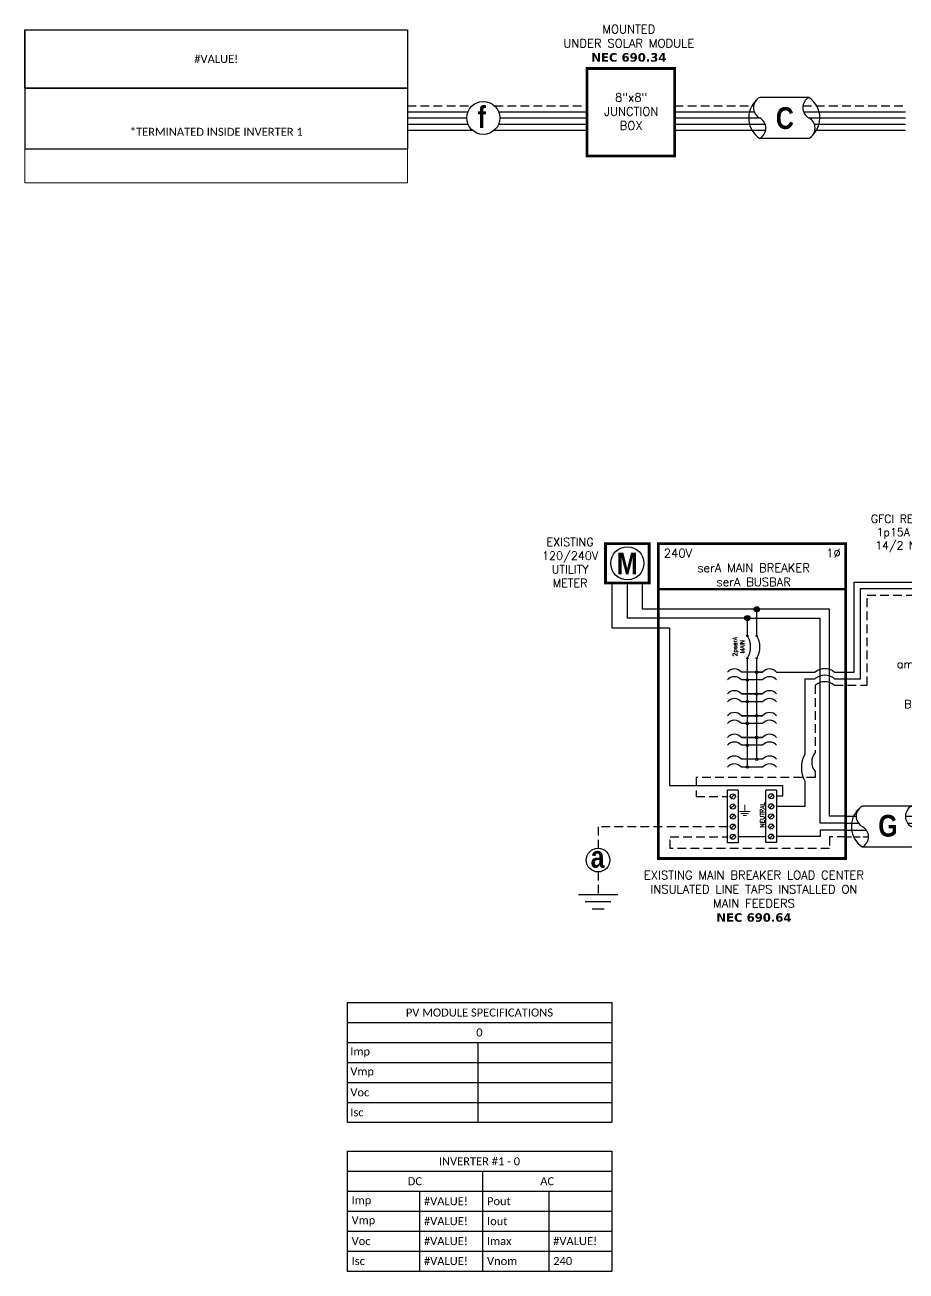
# Model space of a CAD drawing. Header units: feet. Extents: x 16899 to 17659, y 16037 to 16580.
# Drawn here: x 16899 to 17279, y 16037 to 16575 of the extents above; entities that cross this region are included whole.
import ezdxf

# ---------------------------------------------------------------- set-up
doc = ezdxf.new("R2010")
doc.units = ezdxf.units.FT
doc.header["$MEASUREMENT"] = 0
doc.linetypes.add('HIDDEN', pattern=[0.375, 0.25, -0.125])
doc.layers.add('TEXT', color=7, linetype='Continuous')
doc.styles.add('ONE LINE TXT', font='techb___.ttf')
doc.styles.get("Standard").update_dxf_attribs({"font": 'simplex.shx'})

# ---------------------------------------------------------------- blocks, each defined once
blk = doc.blocks.new('*T25')
at = {"color": 0, "lineweight": -2, "transparency": 16777216}
for p, q in [((0, 0), (165.11, 0)), ((0, 0), (0, -51.42)), ((165.11, 0), (165.11, -51.42)), ((0, -25.14), (165.11, -25.14)), ((0, -51.42), (165.11, -51.42))]:
    blk.add_line(p, q, dxfattribs=at)
at = {"layer": 'Defpoints', "color": 8, "linetype": 'ByBlock', "lineweight": 0, "transparency": 16777216}
for p, q in [((0, -51.42), (0, -66.05)), ((165.11, -51.42), (165.11, -66.05)), ((0, -66.05), (165.11, -66.05))]:
    blk.add_line(p, q, dxfattribs=at)
at = {"color": 0, "linetype": 'Continuous', "transparency": 16777216, "char_height": 3.4544, "width": 155.095, "attachment_point": 5}
for s, insert in [('{\\fCalibri|b0|i0|c0;#VALUE!', (82.56, -12.57)), ('{\\fCalibri|b0|i0|c0;^J^J*TERMINATED INSIDE INVERTER 1', (82.56, -38.28))]:
    blk.add_mtext(s, dxfattribs=dict(at, insert=insert))
blk = doc.blocks.new('8x8box')
at = {"lineweight": 50, "const_width": 1.19}
blk.add_lwpolyline([(37.78, 0), (0, 0), (0, 37.78), (37.78, 37.78)], close=True, dxfattribs=at)
at = {"color": 1, "char_height": 3.6576, "attachment_point": 5}
for s, width, insert in [(' \\PMOUNTED \\PUNDER SOLAR MODULE\\P{\\fVerdana|b1|i0|c0|p34;NEC 690.34}', 73.0127, (18.01, 51.7)), ('8"x8"  JUNCTION BOX ', 0.4767, (19.03, 19.26))]:
    blk.add_mtext_dynamic_manual_height_columns(s, width=width, gutter_width=7.17, heights=[0], dxfattribs=dict(at, insert=insert))
blk = doc.blocks.new('fusedDisconnect')
at = {"lineweight": 50}
blk.add_line((-43.61, 43.06), (0, 43.06), dxfattribs=at)
at = {"color": 1, "linetype": 'Continuous'}
for p, q in [((-35.27, 34.78), (-35.27, 39.32)), ((-35.27, 39.32), (-8.32, 39.32)), ((-8.32, 39.32), (-8.32, 34.78)), ((-8.32, 34.78), (-35.27, 34.78)), ((-26.07, 25.18), (-22.81, 22.74)), ((-21.73, 22.73), (-20.49, 22.73)), ((-17.94, 22.73), (-16.7, 22.73)), ((-26.07, 17.65), (-22.81, 15.2)), ((-21.73, 15.2), (-20.49, 15.2)), ((-17.94, 15.2), (-16.7, 15.2)), ((-35.27, 1.76), (-8.32, 1.76)), ((-35.27, 1.76), (-35.27, -2.78)), ((-8.32, 1.76), (-8.32, -2.78)), ((-8.32, -2.78), (-35.27, -2.78))]:
    blk.add_line(p, q, dxfattribs=at)
at = {"color": 4, "linetype": 'Continuous'}
for p, q in [((-31.89, 37.83), (-33.46, 36.26)), ((-27.53, 37.83), (-29.11, 36.26)), ((-23.18, 37.83), (-24.76, 36.26)), ((-18.83, 37.83), (-20.41, 36.26)), ((-14.48, 37.83), (-16.06, 36.26)), ((-10.13, 37.83), (-11.7, 36.26)), ((-31.89, 0.28), (-33.46, -1.3)), ((-27.53, 0.28), (-29.11, -1.3)), ((-23.18, 0.28), (-24.76, -1.3)), ((-18.83, 0.28), (-20.41, -1.3)), ((-14.48, 0.28), (-16.06, -1.3)), ((-10.13, 0.28), (-11.7, -1.3))]:
    blk.add_line(p, q, dxfattribs=at)
at = {"color": 253, "linetype": 'Continuous'}
for p, q in [((-32.67, 32.17), (-32.67, 34.78)), ((-10.92, 32.17), (-10.92, 34.78)), ((-38.16, 3), (-38.16, 32.17)), ((-38.16, 32.17), (-32.67, 32.17)), ((-5.43, 32.17), (-10.92, 32.17)), ((-5.43, 3), (-5.43, 32.17)), ((-43.61, 3), (-38.16, 3)), ((0, 3), (-5.43, 3))]:
    blk.add_line(p, q, dxfattribs=at)
at = {"color": 7, "linetype": 'Continuous'}
for p, q in [((-27.97, 22.73), (-41.66, 22.73)), ((-41.66, 9), (-41.66, 22.73)), ((-15.62, 22.73), (-1.93, 22.73)), ((-1.93, 9), (-1.93, 22.73))]:
    blk.add_line(p, q, dxfattribs=at)
at = {"color": 10, "linetype": 'Continuous'}
for p, q in [((-27.97, 15.2), (-39.8, 15.2)), ((-39.8, 6), (-39.8, 15.2)), ((-15.62, 15.2), (-3.79, 15.19)), ((-3.79, 6), (-3.79, 15.2)), ((-43.61, 6), (-39.8, 6)), ((0, 6), (-3.79, 6))]:
    blk.add_line(p, q, dxfattribs=at)
at = {"color": 7}
for p, q in [((-43.61, 9), (-41.66, 9)), ((0, 9), (-1.93, 9))]:
    blk.add_line(p, q, dxfattribs=at)
at = {"color": 92, "linetype": 'HIDDEN', "ltscale": 15}
for p, q in [((-43.61, 0), (-36.58, 0)), ((-36.58, 0), (-36.58, 4.9)), ((-36.58, 4.9), (-32.67, 4.9)), ((-32.67, 4.9), (-32.67, 1.76)), ((-7.01, 4.9), (-10.92, 4.9)), ((-10.92, 4.9), (-10.92, 1.76)), ((-7.01, 0), (-7.01, 4.9)), ((0, 0), (-7.01, 0)), ((-28.32, -2.78), (-28.32, -5.55)), ((-28.32, -5.55), (-38.48, -5.55)), ((-38.48, -5.55), (-38.48, -13.28)), ((-38.48, -23.51), (-38.48, -27.17))]:
    blk.add_line(p, q, dxfattribs=at)
at = {"lineweight": 50, "const_width": 1.19}
blk.add_lwpolyline([(-43.61, -9.34), (-43.61, 49.84), (0, 49.84), (0, -9.34)], close=True, dxfattribs=at)
at = {"color": 92, "linetype": 'Continuous', "lineweight": 5, "ltscale": 0.05, "flags": 128}
for points in [[(-21.8, -3.32), (-21.8, -6.17)], [(-24.14, -6.17), (-19.45, -6.17)], [(-20.27, -7.03), (-23.32, -7.03)], [(-21.08, -7.9), (-22.51, -7.9)]]:
    blk.add_lwpolyline(points, dxfattribs=at)
at = {"color": 92, "linetype": 'Continuous', "ltscale": 4, "flags": 128}
for points in [[(-46.96, -27.17), (-30, -27.17)], [(-32.93, -30.31), (-44.02, -30.31)], [(-35.87, -33.46), (-41.08, -33.46)]]:
    blk.add_lwpolyline(points, dxfattribs=at)
at = {"color": 4, "linetype": 'Continuous'}
for centre in [(-32.67, 37.05), (-28.32, 37.05), (-23.97, 37.05), (-19.62, 37.05), (-15.27, 37.05), (-10.92, 37.05), (-32.67, -0.51), (-28.32, -0.51), (-23.97, -0.51), (-19.62, -0.51), (-15.27, -0.51), (-10.92, -0.51)]:
    blk.add_circle(centre, 1.11, dxfattribs=at)
at = {"color": 1, "linetype": 'Continuous'}
for centre in [(-27.43, 22.73), (-22.27, 22.73), (-16.16, 22.73), (-27.43, 15.2), (-22.27, 15.2), (-16.16, 15.19)]:
    blk.add_circle(centre, 0.541, dxfattribs=at)
at = {"color": 7, "linetype": 'Continuous'}
blk.add_circle((-38.48, -18.39), 5.11, dxfattribs=at)
at = {"color": 1, "linetype": 'Continuous'}
for points in [[(-20.49, 22.73), (-20.12, 23.49), (-19.22, 21.97), (-18.39, 23.49), (-17.94, 22.73)], [(-20.49, 15.2), (-20.12, 15.96), (-19.22, 14.43), (-18.39, 15.96), (-17.94, 15.2)]]:
    blk.add_spline(points, degree=3, dxfattribs=at)
at = {"color": 4, "linetype": 'Continuous'}
blk.add_text('BONDED NEUTRAL', height=1.8743, dxfattribs=at).set_placement((-34.19, 39.97))
at = {"color": 1}
for s, width, gutter_width, heights, insert, char_height, attachment_point in [('\\A1;\\pi1.8138;ampA DISCONNECT FUSED \\P\\pi16.536;W/ ocA FUSES\\P\\pi11.355;GROUPED W/ MAIN \\P\\pi4.9392;BREAKER LOAD CENTER', 71.8931, 92.23, [24.13], (-58.88, 76.39), 3.4544, 1), ('240V', 0.1481, 0.75, [0], (-35.55, 46.4), 3.658, 5), ('1∅', 0.1481, 0.75, [0], (-4.98, 46.1), 3.658, 5), ('\\A1;\\pi7.3884,t25.676;SQUARE D\\P\\pi5.1241,t23.412;PN: D222N', 35.0816, 28.88, [13.54], (-35.24, -12.75), 3.6576, 1)]:
    blk.add_mtext_dynamic_manual_height_columns(s, width=width, gutter_width=gutter_width, heights=heights, dxfattribs=dict(at, insert=insert, char_height=char_height, attachment_point=attachment_point))
at = {"color": 1, "linetype": 'Continuous', "insert": (-41.67, -12.34), "char_height": 9.3833, "attachment_point": 1, "style": 'ONE LINE TXT'}
blk.add_mtext_dynamic_manual_height_columns('{\\W1;\\C256;a}', width=0.1385, gutter_width=2.13, heights=[0], dxfattribs=at)
blk = doc.blocks.new('*U19')
at = {"color": 7, "linetype": 'Continuous'}
for p, q in [((-7.14, 13.31), (-28.39, 13.31)), ((-28.39, -4.31), (-7.14, -4.31))]:
    blk.add_line(p, q, dxfattribs=at)
at = {"color": 7}
for p, q in [((-35.53, 9), (-31.05, 9)), ((-9.81, 9), (0, 9))]:
    blk.add_line(p, q, dxfattribs=at)
at = {"color": 10}
for p, q in [((-35.53, 6), (-30.11, 6)), ((-8.87, 6), (0, 6))]:
    blk.add_line(p, q, dxfattribs=at)
at = {"color": 253}
for p, q in [((-35.53, 3), (-26.66, 3)), ((-5.41, 3), (0, 3))]:
    blk.add_line(p, q, dxfattribs=at)
at = {"color": 92, "linetype": 'HIDDEN', "ltscale": 10}
for p, q in [((-4.48, 0), (0, 0)), ((-35.53, 0), (-25.72, 0))]:
    blk.add_line(p, q, dxfattribs=at)
at = {"color": 7, "linetype": 'Continuous'}
for centre, start, end in [((-22.54, 4.5), 133.9732, 236.4265), ((-12.99, 4.5), 313.9732, 56.4265)]:
    blk.add_arc(centre, 10.58, start, end, dxfattribs=at)
at = {"linetype": 'Continuous'}
for centre, start, end in [((-26.08, 8.91), 117.6639, 242.3361), ((-4.83, 8.91), 117.6639, 242.3361), ((-30.7, 0.09), 297.6639, 62.3361), ((-9.45, 0.09), 297.6639, 62.3361)]:
    blk.add_arc(centre, 4.98, start, end, dxfattribs=at)
blk = doc.blocks.new('*U20')
at = {"color": 7}
for name, p in [('fusedDisconnect', (0, 0)), ('*U19', (-43.61, 0))]:
    blk.add_blockref(name, p, dxfattribs=at)
blk = doc.blocks.new('lineTapPanel')
at = {"linetype": 'Continuous'}
h = blk.add_hatch(color=254, dxfattribs=at)
h.dxf.hatch_style = 1
edge = h.paths.add_edge_path()
edge.add_arc((-38.44, 98.34), 1.11, 0, 360)
h = blk.add_hatch(color=254, dxfattribs=at)
h.dxf.hatch_style = 1
edge = h.paths.add_edge_path()
edge.add_arc((-42.47, 94.51), 1.11, 0, 360)
h = blk.add_hatch(color=1, dxfattribs=at)
h.dxf.hatch_style = 1
edge = h.paths.add_edge_path()
edge.add_arc((-42.47, 86.8), 0.291, 0, 360)
h = blk.add_hatch(color=1, dxfattribs=at)
h.dxf.hatch_style = 1
edge = h.paths.add_edge_path()
edge.add_arc((-38.44, 86.8), 0.291, 0, 360)
h = blk.add_hatch(color=1, dxfattribs=at)
h.dxf.hatch_style = 1
edge = h.paths.add_edge_path()
edge.add_arc((-42.47, 77.16), 0.291, 0, 360)
h = blk.add_hatch(color=1, dxfattribs=at)
h.dxf.hatch_style = 1
edge = h.paths.add_edge_path()
edge.add_arc((-38.44, 77.16), 0.291, 0, 360)
h = blk.add_hatch(color=1, dxfattribs=at)
h.dxf.hatch_style = 1
edge = h.paths.add_edge_path()
edge.add_arc((-38.44, 71.16), 0.528, 0, 360)
h = blk.add_hatch(color=1, dxfattribs=at)
h.dxf.hatch_style = 1
edge = h.paths.add_edge_path()
edge.add_arc((-42.47, 67.78), 0.528, 0, 360)
h = blk.add_hatch(color=1, dxfattribs=at)
h.dxf.hatch_style = 1
edge = h.paths.add_edge_path()
edge.add_arc((-38.44, 61.76), 0.528, 0, 360)
h = blk.add_hatch(color=1, dxfattribs=at)
h.dxf.hatch_style = 1
edge = h.paths.add_edge_path()
edge.add_arc((-42.47, 58.38), 0.528, 0, 360)
h = blk.add_hatch(color=1, dxfattribs=at)
h.dxf.hatch_style = 1
edge = h.paths.add_edge_path()
edge.add_arc((-42.47, 48.98), 0.528, 0, 360)
h = blk.add_hatch(color=1, dxfattribs=at)
h.dxf.hatch_style = 1
edge = h.paths.add_edge_path()
edge.add_arc((-38.44, 52.36), 0.528, 0, 360)
h = blk.add_hatch(color=1, dxfattribs=at)
h.dxf.hatch_style = 1
edge = h.paths.add_edge_path()
edge.add_arc((-38.44, 42.95), 0.528, 0, 360)
h = blk.add_hatch(color=1, dxfattribs=at)
h.dxf.hatch_style = 1
edge = h.paths.add_edge_path()
edge.add_arc((-42.47, 39.58), 0.528, 0, 360)
h = blk.add_hatch(color=1, dxfattribs=at)
h.dxf.hatch_style = 1
edge = h.paths.add_edge_path()
edge.add_arc((-38.44, 33.55), 0.528, 0, 360)
h = blk.add_hatch(color=1, dxfattribs=at)
h.dxf.hatch_style = 1
edge = h.paths.add_edge_path()
edge.add_arc((-42.47, 30.17), 0.528, 0, 360)
at = {"color": 155, "true_color": 0x647190}
blk.add_line((-80.92, 126.59), (0, 126.59), dxfattribs=at)
at = {"color": 253, "linetype": 'Continuous'}
for p, q in [((-100.73, 90.2), (-100.73, 109.7)), ((-76.04, 90.2), (-100.73, 90.2)), ((-76.04, 90.2), (-76.04, 22.16)), ((-76.04, 22.16), (-27.25, 22.16)), ((-27.25, 22.16), (-27.25, 17.57)), ((-27.25, 17.57), (-29.89, 17.57)), ((-11.01, 0.16), (-29.89, 0.16)), ((0, 3), (-11.01, 3)), ((-11.01, 3), (-11.01, 0.16))]:
    blk.add_line(p, q, dxfattribs=at)
at = {"color": 10, "linetype": 'Continuous'}
for p, q in [((-94.24, 94.51), (-94.24, 109.7)), ((-43.58, 94.51), (-94.24, 94.51)), ((-42.47, 87.09), (-42.47, 93.4)), ((-41.36, 94.51), (-10.98, 94.51)), ((-10.98, 6), (-10.98, 94.51)), ((-42.47, 30.17), (-42.47, 76.87)), ((-35.88, 67.78), (-45.04, 67.78)), ((-35.88, 58.38), (-45.04, 58.38)), ((-35.88, 48.98), (-45.04, 48.98)), ((-35.88, 39.58), (-45.04, 39.58)), ((-35.88, 30.17), (-45.04, 30.17)), ((0, 6), (-10.98, 6))]:
    blk.add_line(p, q, dxfattribs=at)
at = {"color": 7, "linetype": 'Continuous'}
for p, q in [((-87.75, 98.34), (-87.75, 109.7)), ((-39.56, 98.34), (-87.75, 98.34)), ((-38.44, 87.09), (-38.44, 97.23)), ((-6.96, 9), (-6.96, 98.34)), ((-38.44, 61.76), (-38.44, 76.87)), ((-35.88, 71.16), (-45.04, 71.16)), ((-38.44, 71.16), (-35.88, 71.16)), ((-45.04, 61.76), (-35.88, 61.76)), ((-35.88, 61.76), (-45.04, 61.76)), ((-38.44, 52.36), (-38.44, 61.76)), ((-45.04, 52.36), (-35.88, 52.36)), ((-35.88, 52.36), (-45.04, 52.36)), ((-38.44, 42.95), (-38.44, 52.36)), ((-45.04, 42.95), (-35.88, 42.95)), ((-35.88, 42.95), (-45.04, 42.95)), ((-38.44, 33.55), (-38.44, 42.95)), ((-35.88, 33.55), (-45.04, 33.55))]:
    blk.add_line(p, q, dxfattribs=at)
at = {"lineweight": 50}
blk.add_line((-80.92, 106.95), (0, 106.95), dxfattribs=at)
at = {"color": 7}
for p, q in [((-6.96, 98.34), (-37.33, 98.34)), ((0, 9), (-6.96, 9))]:
    blk.add_line(p, q, dxfattribs=at)
at = {"color": 1, "linetype": 'Continuous'}
for p, q in [((-51.03, -2.51), (-51.03, 20.23)), ((-46.49, 20.23), (-51.03, 20.23)), ((-46.49, 20.23), (-46.49, -2.51)), ((-34.43, -2.43), (-34.43, 20.16)), ((-29.89, 20.16), (-34.43, 20.16)), ((-29.89, 20.16), (-29.89, -2.43)), ((-46.49, -2.51), (-51.03, -2.51)), ((-29.89, -2.43), (-34.43, -2.43))]:
    blk.add_line(p, q, dxfattribs=at)
at = {"color": 4, "linetype": 'Continuous'}
for p, q in [((-47.97, 18.28), (-49.55, 16.71)), ((-31.37, 18.35), (-32.94, 16.78)), ((-47.97, 13.93), (-49.55, 12.36)), ((-31.37, 14), (-32.94, 12.43)), ((-47.97, 9.58), (-49.55, 8.01)), ((-31.37, 9.65), (-32.94, 8.08)), ((-47.97, 5.23), (-49.55, 3.66)), ((-47.97, 0.88), (-49.55, -0.69)), ((-31.37, 5.3), (-32.94, 3.73)), ((-31.37, 0.95), (-32.94, -0.62))]:
    blk.add_line(p, q, dxfattribs=at)
at = {"color": 92, "linetype": 'HIDDEN', "ltscale": 15}
for p, q in [((-51.03, 4.44), (-106.89, 4.44)), ((-106.89, 4.44), (-106.89, -4.87)), ((-75.84, -4.96), (-75.84, 0.09)), ((-75.84, 0.09), (-51.03, 0.09)), ((0, 0), (-6.96, 0)), ((-6.96, -4.96), (-75.84, -4.96)), ((-6.96, 0), (-6.96, -4.96)), ((-106.89, -15.1), (-106.89, -24.84))]:
    blk.add_line(p, q, dxfattribs=at)
at = {"color": 92, "linetype": 'Continuous', "ltscale": 15}
blk.add_line((-34.43, 0.09), (-46.49, 0.09), dxfattribs=at)
at = {"lineweight": 50, "const_width": 1.19}
for points in [[(-103.67, 109.7), (-103.67, 126.59), (-84.82, 126.59), (-84.82, 109.7)], [(-80.92, -9.3), (-80.92, 126.59), (0, 126.59), (0, -9.3)]]:
    blk.add_lwpolyline(points, close=True, dxfattribs=at)
at = {"color": 92, "linetype": 'Continuous', "lineweight": 5, "ltscale": 0.05, "flags": 128}
for points in [[(-45.88, 10.97), (-41.2, 10.97)], [(-43.54, 13.81), (-43.54, 10.97)], [(-42.01, 10.1), (-45.07, 10.1)], [(-42.82, 9.23), (-44.25, 9.23)]]:
    blk.add_lwpolyline(points, dxfattribs=at)
at = {"color": 92, "linetype": 'Continuous', "ltscale": 4, "flags": 128}
for points in [[(-115.37, -24.84), (-98.41, -24.84)], [(-101.35, -27.98), (-112.43, -27.98)], [(-104.29, -31.12), (-109.49, -31.12)]]:
    blk.add_lwpolyline(points, dxfattribs=at)
at = {"linetype": 'Continuous'}
blk.add_circle((-94.24, 118.15), 7.15, dxfattribs=at)
at = {"color": 7, "linetype": 'Continuous'}
for centre, radius in [((-38.44, 98.34), 1.11), ((-38.44, 98.34), 1.11), ((-42.47, 94.51), 1.11), ((-106.89, -9.99), 5.11)]:
    blk.add_circle(centre, radius, dxfattribs=at)
at = {"color": 1, "linetype": 'Continuous'}
for centre, radius in [((-42.47, 86.8), 0.291), ((-38.44, 86.8), 0.291), ((-42.47, 77.16), 0.291), ((-38.44, 77.16), 0.291), ((-38.44, 71.16), 0.528), ((-42.47, 67.78), 0.528), ((-38.44, 61.76), 0.528), ((-42.47, 58.38), 0.528), ((-42.47, 48.98), 0.528), ((-38.44, 52.36), 0.528), ((-38.44, 42.95), 0.528), ((-42.47, 39.58), 0.528), ((-38.44, 33.55), 0.528), ((-42.47, 30.17), 0.528)]:
    blk.add_circle(centre, radius, dxfattribs=at)
at = {"color": 4, "linetype": 'Continuous'}
for centre in [(-48.76, 17.49), (-32.16, 17.57), (-48.76, 13.14), (-32.16, 13.21), (-48.76, 8.79), (-48.76, 4.44), (-32.16, 8.86), (-32.16, 4.51), (-48.76, 0.09), (-32.16, 0.16)]:
    blk.add_circle(centre, 1.11, dxfattribs=at)
at = {"color": 1, "linetype": 'Continuous'}
for centre, radius, start, end in [((-50.14, 81.98), 9.06, 327.8708, 32.1292), ((-46.11, 81.98), 9.06, 327.8708, 32.1292), ((-48.03, 68.62), 3.93, 40.3392, 139.6608), ((-32.88, 68.62), 3.93, 40.3392, 139.6608), ((-48.03, 65.24), 3.93, 40.3392, 139.6608), ((-32.88, 65.24), 3.93, 40.3392, 139.6608), ((-48.03, 59.21), 3.93, 40.3392, 139.6608), ((-48.03, 55.84), 3.93, 40.3392, 139.6608), ((-32.88, 59.21), 3.93, 40.3392, 139.6608), ((-32.88, 55.84), 3.93, 40.3392, 139.6608), ((-48.03, 49.81), 3.93, 40.3392, 139.6608), ((-48.03, 46.43), 3.93, 40.3392, 139.6608), ((-32.88, 49.81), 3.93, 40.3392, 139.6608), ((-32.88, 46.43), 3.93, 40.3392, 139.6608), ((-48.03, 40.41), 3.93, 40.3392, 139.6608), ((-32.88, 40.41), 3.93, 40.3392, 139.6608), ((-48.03, 37.03), 3.93, 40.3392, 139.6608), ((-32.88, 37.03), 3.93, 40.3392, 139.6608), ((-48.03, 31.01), 3.93, 40.3392, 139.6608), ((-32.88, 31.01), 3.93, 40.3392, 139.6608), ((-48.03, 27.63), 3.93, 40.3392, 139.6608), ((-32.88, 27.63), 3.93, 40.3392, 139.6608)]:
    blk.add_arc(centre, radius, start, end, dxfattribs=at)
at = {"color": 253, "linetype": 'Continuous', "style": 'ONE LINE TXT'}
blk.add_text('M', height=9.38, dxfattribs=at).set_placement((-98.8, 113.43))
at = {"color": 4, "linetype": 'Continuous'}
blk.add_text('NEUTRAL', height=1.874, rotation=90, dxfattribs=at).set_placement((-35.08, 4.08))
at = {"color": 1, "attachment_point": 5}
for s, width, gutter_width, heights, insert, char_height in [('EXISTING\\P120/240V UTILITY METER', 0.0523, 7.17, [0], (-118.95, 118.48), 3.5433), ('240V', 0.1481, 0.75, [0], (-72.39, 122.54), 3.658), ('1∅', 0.1481, 0.75, [0], (-5.31, 122.54), 3.658), ('serA MAIN BREAKER\\PserA BUSBAR', 72.4998, 0.75, [0], (-39.75, 113.14), 3.6576), ('EXISTING MAIN BREAKER LOAD CENTER INSULATED LINE TAPS INSTALLED ON MAIN FEEDERS\\P{\\fVerdana|b1|i0|c0|p34;NEC 690.64}', 98.9176, 7.17, [106.42], (-39.63, -25.66), 3.6576)]:
    blk.add_mtext_dynamic_manual_height_columns(s, width=width, gutter_width=gutter_width, heights=heights, dxfattribs=dict(at, insert=insert, char_height=char_height))
at = {"color": 4, "linetype": 'Continuous', "insert": (-46.25, 82.15), "char_height": 1.874, "attachment_point": 5, "rotation": 90}
blk.add_mtext_dynamic_manual_height_columns('2pserA\\PMAIN', width=0.1481, gutter_width=0.75, heights=[0], dxfattribs=at)
at = {"color": 1, "linetype": 'Continuous', "insert": (-110.08, -3.93), "char_height": 9.3833, "attachment_point": 1, "style": 'ONE LINE TXT'}
blk.add_mtext_dynamic_manual_height_columns('{\\W1;\\C256;a}', width=0.1385, gutter_width=2.13, heights=[0], dxfattribs=at)
blk = doc.blocks.new('*U21')
at = {"color": 7}
blk.add_blockref('lineTapPanel', (0, 0), dxfattribs=at)
blk = doc.blocks.new('*T23')
at = {"color": 0, "lineweight": -2, "transparency": 16777216}
for p, q in [((0, 0), (114.19, 0)), ((0, 0), (0, -51.7)), ((114.19, 0), (114.19, -51.7)), ((0, -8.62), (114.19, -8.62)), ((58.43, -8.62), (58.43, -51.7)), ((0, -17.23), (114.19, -17.23)), ((31.22, -17.23), (31.22, -51.7)), ((86.98, -17.23), (86.98, -51.7)), ((0, -25.85), (114.19, -25.85)), ((0, -34.47), (114.19, -34.47)), ((0, -43.08), (114.19, -43.08)), ((0, -51.7), (114.19, -51.7))]:
    blk.add_line(p, q, dxfattribs=at)
at = {"color": 0, "linetype": 'Continuous', "transparency": 16777216, "char_height": 3.4544}
for s, insert, width, attachment_point in [('{\\fCalibri|b0|i0|c0;INVERTER #1 - 0', (57.09, -4.31), 110.3293, 5), ('{\\fCalibri|b0|i0|c0;DC', (29.22, -12.93), 54.5755, 5), ('{\\fCalibri|b0|i0|c0;AC', (86.31, -12.93), 51.8976, 5), ('{\\fCalibri|b0|i0|c0;Imp', (1.93, -21.54), 27.3681, 4), ('{\\fCalibri|b0|i0|c0;#VALUE!', (33.15, -21.54), 23.3513, 4), ('{\\fCalibri|b0|i0|c0;Pout', (60.36, -21.54), 24.6902, 4), ('{\\fCalibri|b0|i0|c0;', (88.91, -21.54), 23.3513, 4), ('{\\fCalibri|b0|i0|c0;Vmp', (1.93, -30.16), 27.3681, 4), ('{\\fCalibri|b0|i0|c0;#VALUE!', (33.15, -30.16), 23.3513, 4), ('{\\fCalibri|b0|i0|c0;Iout', (60.36, -30.16), 24.6902, 4), ('{\\fCalibri|b0|i0|c0;', (88.91, -30.16), 23.3513, 4), ('{\\fCalibri|b0|i0|c0;Voc', (1.93, -38.78), 27.3681, 4), ('{\\fCalibri|b0|i0|c0;#VALUE!', (33.15, -38.78), 23.3513, 4), ('{\\fCalibri|b0|i0|c0;Imax', (60.36, -38.78), 24.6902, 4), ('{\\fCalibri|b0|i0|c0;#VALUE!', (88.91, -38.78), 23.3513, 4), ('{\\fCalibri|b0|i0|c0;Isc', (1.93, -47.39), 27.3681, 4), ('{\\fCalibri|b0|i0|c0;#VALUE!', (33.15, -47.39), 23.3513, 4), ('{\\fCalibri|b0|i0|c0;Vnom', (60.36, -47.39), 24.6902, 4), ('{\\fCalibri|b0|i0|c0;240', (88.91, -47.39), 23.3513, 4)]:
    blk.add_mtext(s, dxfattribs=dict(at, insert=insert, width=width, attachment_point=attachment_point))
blk = doc.blocks.new('*T24')
at = {"color": 0, "lineweight": -2, "transparency": 16777216}
for p, q in [((0, 0), (114.19, 0)), ((0, 0), (0, -51.69)), ((114.19, 0), (114.19, -51.69)), ((0, -8.62), (114.19, -8.62)), ((0, -17.23), (114.19, -17.23)), ((56.41, -17.23), (56.41, -51.69)), ((0, -25.85), (114.19, -25.85)), ((0, -34.46), (114.19, -34.46)), ((0, -43.08), (114.19, -43.08)), ((0, -51.69), (114.19, -51.69))]:
    blk.add_line(p, q, dxfattribs=at)
at = {"color": 0, "linetype": 'Continuous', "transparency": 16777216, "char_height": 3.4544}
for s, insert, width, attachment_point in [('{\\fCalibri|b0|i0|c0;PV MODULE SPECIFICATIONS', (57.09, -4.31), 111.433, 5), ('{\\fCalibri|b0|i0|c0;0', (57.09, -12.92), 111.433, 5), ('{\\fCalibri|b0|i0|c0;Imp', (1.38, -21.54), 53.6551, 4), ('{\\fCalibri|b0|i0|c0;', (57.78, -21.54), 55.0254, 4), ('{\\fCalibri|b0|i0|c0;Vmp', (1.38, -30.15), 53.6551, 4), ('{\\fCalibri|b0|i0|c0;', (57.78, -30.15), 55.0254, 4), ('{\\fCalibri|b0|i0|c0;Voc', (1.38, -38.77), 53.6551, 4), ('{\\fCalibri|b0|i0|c0;', (57.78, -38.77), 55.0254, 4), ('{\\fCalibri|b0|i0|c0;Isc', (1.38, -47.39), 53.6551, 4), ('{\\fCalibri|b0|i0|c0;', (57.78, -47.39), 55.0254, 4)]:
    blk.add_mtext(s, dxfattribs=dict(at, insert=insert, width=width, attachment_point=attachment_point))
blk = doc.blocks.new('gfci1')
at = {"color": 7, "linetype": 'Continuous'}
for p, q in [((33.46, 0), (33.46, 38.87)), ((33.46, 38.87), (59.14, 38.87)), ((62.57, 41.42), (62.57, 38.21)), ((65.87, 41.42), (65.87, 38.21)), ((62.57, 30.17), (62.57, 33.39)), ((65.87, 30.17), (65.87, 33.39)), ((0, 0), (16.69, 0)), ((24.94, 0), (33.46, 0))]:
    blk.add_line(p, q, dxfattribs=at)
at = {"color": 253, "linetype": 'Continuous'}
for p, q in [((36.28, -2.82), (36.28, 36.06)), ((36.28, 36.06), (59.14, 36.06)), ((12.22, -2.82), (16.69, -2.82)), ((12.22, -2.82), (12.22, -35.5)), ((24.94, -2.82), (36.28, -2.82)), ((12.22, -47.07), (12.22, -57.95)), ((12.22, -57.95), (0, -57.95))]:
    blk.add_line(p, q, dxfattribs=at)
at = {"color": 7}
blk.add_line((16.69, -45.52), (16.69, -45.52), dxfattribs=at)
at = {"color": 7, "linetype": 'Continuous'}
blk.add_lwpolyline([(59.14, 44.31), (69.3, 44.31), (69.3, 27.81), (59.14, 27.81)], close=True, dxfattribs=at)
for centre in [(64.22, 40.06), (64.22, 31.78)]:
    blk.add_circle(centre, 3.33, dxfattribs=at)
blk.add_arc((20.81, -4.99), 6.47, 50.3905, 129.6095, dxfattribs=at)
at = {"color": 253, "linetype": 'Continuous'}
for centre, radius, start, end in [((20.81, -7.8), 6.47, 50.3905, 129.6095), ((22.72, -41.29), 11.99, 151.1704, 208.8296)]:
    blk.add_arc(centre, radius, start, end, dxfattribs=at)
at = {"layer": 'TEXT', "color": 92, "linetype": 'HIDDEN', "ltscale": 15}
for p, q in [((39.09, -5.63), (39.09, 33.24)), ((39.09, 33.24), (59.14, 33.24)), ((16.69, -5.63), (16.69, -34.69)), ((24.94, -5.63), (39.09, -5.63)), ((16.69, -42.94), (16.69, -45.52)), ((16.69, -45.52), (-34.69, -45.52)), ((-34.69, -45.52), (-34.69, -53.67)), ((-34.69, -53.67), (-21.14, -53.67))]:
    blk.add_line(p, q, dxfattribs=at)
at = {"layer": 'TEXT', "color": 92, "linetype": 'Continuous', "ltscale": 15}
for centre, start, end in [((20.81, -10.62), 50.3905, 129.6095), ((21.67, -38.81), 140.3905, 219.6095)]:
    blk.add_arc(centre, 6.47, start, end, dxfattribs=at)
at = {"layer": 'TEXT', "color": 1, "insert": (27.72, 67.97), "char_height": 3.4544, "attachment_point": 1}
blk.add_mtext_dynamic_manual_height_columns('\\A1;\\pi12.999;GFCI RECEPTACLE\\P\\pi15.467;1p15A BREAKER\\P\\pi14.891;14/2 NM CABLE', width=71.8931, gutter_width=92.23, heights=[24.13], dxfattribs=at)
blk = doc.blocks.new('string1')
at = {"color": 7, "linetype": 'Continuous'}
for p, q in [((-560.21, 269.3), (-533.99, 269.3)), ((-520.9, 269.3), (-482.74, 269.3)), ((-444.96, 269.3), (-405.93, 269.3)), ((-384.69, 269.3), (-345.37, 269.3)), ((-315.27, 269.3), (23.33, 269.3)), ((23.33, 269.3), (23.33, 20.94)), ((7.45, 0), (0, 0)), ((7.45, -4.11), (7.45, 0)), ((23.33, -0.31), (23.33, -18.41)), ((23.33, -18.41), (7.45, -18.41))]:
    blk.add_line(p, q, dxfattribs=at)
at = {"color": 253, "linetype": 'Continuous'}
for p, q in [((-560.21, 266.68), (-532.38, 266.68)), ((-522.69, 266.68), (-482.74, 266.68)), ((-444.96, 266.68), (-405.67, 266.68)), ((-384.43, 266.68), (-345.37, 266.68)), ((-315.27, 266.68), (20.71, 266.68)), ((20.71, 266.68), (20.71, 20.82)), ((20.71, -0.42), (20.71, -15.79)), ((20.71, -15.79), (4.87, -15.79)), ((4.87, -15.79), (4.87, -19.9)), ((4.87, -19.9), (0, -19.9))]:
    blk.add_line(p, q, dxfattribs=at)
at = {"linetype": 'Continuous'}
blk.add_arc((2.32, -11.26), 8.8, 305.6505, 54.3495, dxfattribs=at)

msp = doc.modelspace()

# ---------------------------------------------------------------- linework, layer by layer
at = {"color": 92, "linetype": 'HIDDEN', "ltscale": 15}
for p, q in [((17063.89, 16540.55), (17091.72, 16540.55)), ((17101.41, 16540.55), (17141.36, 16540.55)), ((17179.14, 16540.55), (17213.24, 16540.55)), ((17234.49, 16540.55), (17278.73, 16540.55))]:
    msp.add_line(p, q, dxfattribs=at)
at = {"color": 7, "linetype": 'Continuous'}
for p, q in [((17237.08, 16544.12), (17215.84, 16544.12)), ((17063.89, 16537.93), (17090.11, 16537.93)), ((17103.21, 16537.93), (17141.36, 16537.93)), ((17179.14, 16537.93), (17213.5, 16537.93)), ((17234.75, 16537.93), (17278.73, 16537.93)), ((17215.84, 16526.5), (17237.08, 16526.5))]:
    msp.add_line(p, q, dxfattribs=at)
at = {"color": 253, "linetype": 'Continuous'}
for p, q in [((17063.89, 16535.31), (17089.43, 16535.31)), ((17103.71, 16535.31), (17141.36, 16535.31)), ((17179.14, 16535.31), (17215.84, 16535.31)), ((17237.08, 16535.31), (17278.73, 16535.31))]:
    msp.add_line(p, q, dxfattribs=at)
at = {"linetype": 'Continuous'}
msp.add_lwpolyline([(16898.78, 16573.33), (17063.89, 16573.33), (17063.89, 16548.19), (16898.78, 16548.19)], close=True, dxfattribs=at)
at = {"color": 7, "linetype": 'Continuous'}
msp.add_circle((17096.57, 16535.31), 7.14, dxfattribs=at)
for centre, start, end in [((17221.69, 16535.31), 133.9732, 236.4265), ((17231.23, 16535.31), 313.9732, 56.4265)]:
    msp.add_arc(centre, 10.58, start, end, dxfattribs=at)
at = {"linetype": 'Continuous'}
for centre, start, end in [((17218.15, 16539.72), 117.6639, 242.3361), ((17239.39, 16539.72), 117.6639, 242.3361), ((17213.53, 16530.9), 297.6639, 62.3361), ((17234.77, 16530.9), 297.6639, 62.3361)]:
    msp.add_arc(centre, 4.98, start, end, dxfattribs=at)

# ---------------------------------------------------------------- block references
for name, p in [('*T25', (16898.78, 16573.33)), ('*T24', (17037.82, 16153.33)), ('*T23', (17037.82, 16089.11))]:
    msp.add_blockref(name, p)
at = {"color": 7}
for name, p in [('8x8box', (17141.36, 16518.85)), ('string1', (17624.1, 16263.38)), ('gfci1', (17223.1, 16296.01)), ('*U21', (17252.98, 16224.85)), ('*U20', (17332.13, 16224.85))]:
    msp.add_blockref(name, p, dxfattribs=at)

# ---------------------------------------------------------------- texts
at = {"color": 1, "linetype": 'Continuous', "char_height": 9.3833, "attachment_point": 1, "style": 'ONE LINE TXT'}
for s, insert in [('{\\W1;\\C256;f}', (17094.1, 16540.35)), ('{\\W1;\\C256;C}', (17222.81, 16539.94)), ('{\\W1;\\C256;G}', (17267.01, 16234.39))]:
    msp.add_mtext_dynamic_manual_height_columns(s, width=0.1385, gutter_width=2.13, heights=[0], dxfattribs=dict(at, insert=insert))

doc.saveas('drawing.dxf')
